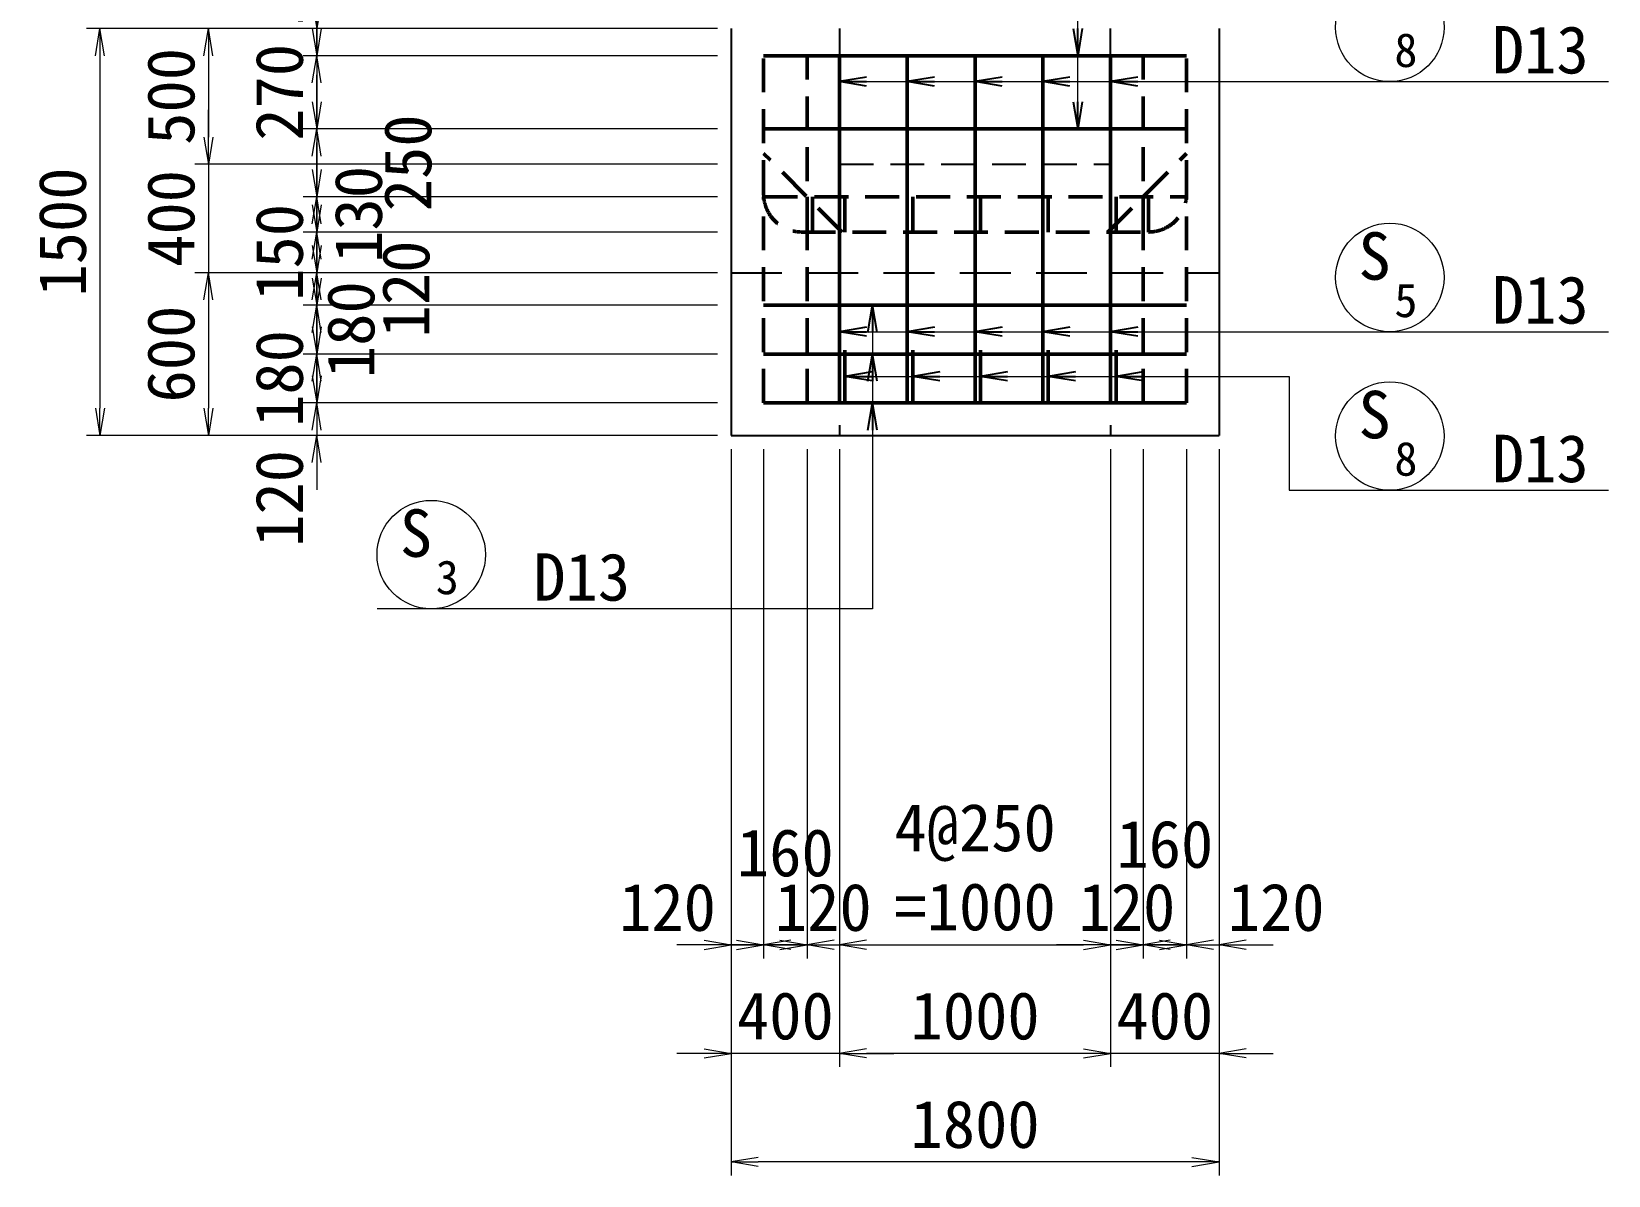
# Model space of a CAD drawing. Header units: millimetres. Extents: x 0 to 126150, y 0 to 29700.
# Drawn here: x 65736 to 71553, y 8999 to 13216 of the extents above; entities that cross this region are included whole.
import ezdxf
from ezdxf.enums import TextEntityAlignment as Align

# ---------------------------------------------------------------- set-up
doc = ezdxf.new("R2010")
doc.units = ezdxf.units.MM
doc.header["$LTSCALE"] = 500
doc.linetypes.add('DASHED2', pattern=[0.375, 0.25, -0.125])
doc.layers.get('Defpoints').update_dxf_attribs({"color": 8})
for name, color, linetype, lineweight in [('D-STR', 3, 'Continuous', 25), ('D-STR-DIM', 7, 'Continuous', 13), ('D-STR-HTXT', 4, 'Continuous', 13), ('D-STR-STR1', 1, 'Continuous', 50), ('D-STR-STR5', 40, 'Continuous', 50), ('D-STR-TXT', 7, 'Continuous', 13)]:
    doc.layers.add(name, color=color, linetype=linetype, lineweight=lineweight)
doc.styles.add('YOKO_GOTHIC', font='')
doc.styles.get('YOKO_GOTHIC').set_extended_font_data('MS Gothic')
doc.dimstyles.new('S50', dxfattribs={"dimscale": 50, "dimtxt": 3.5, "dimasz": 2, "dimexe": 1, "dimexo": 1, "dimgap": 1, "dimtad": 1, "dimdec": 0, "dimzin": 1, "dimdsep": 46, "dimtxsty": 'YOKO_GOTHIC', "dimblk": 'OPEN', "dimcen": 0, "dimclrd": 256, "dimclre": 256, "dimclrt": 256, "dimaunit": 1, "dimadec": 3, "dimazin": 0, "dimtfac": 1, "dimtdec": 0, "dimtix": 1, "dimtmove": 2, "dimatfit": 3, "dimldrblk": 'OPEN', "dimfxl": 1, "dimlwd": -1, "dimlwe": -1, "dimarcsym": 2})

# ---------------------------------------------------------------- blocks, each defined once
blk = doc.blocks.new('_Open')
at = {"color": 0, "linetype": 'ByBlock', "lineweight": -2}
for p, q in [((-1, 0.167), (0, 0)), ((-1, -0.167), (0, 0)), ((0, 0), (-1, 0))]:
    blk.add_line(p, q, dxfattribs=at)
blk = doc.blocks.new('*D409')
at = {"layer": 'D-STR-DIM', "ltscale": 1500, "transparency": 16777216}
for p, q in [((66787.9, 13327.1), (66787.9, 13427.1)), ((68266.3, 13227.1), (66737.9, 13227.1)), ((66787.9, 13227.1), (66787.9, 13127.1)), ((68266.3, 13127.1), (66737.9, 13127.1)), ((66787.9, 13027.1), (66787.9, 12927.1))]:
    blk.add_line(p, q, dxfattribs=at)
at = {"layer": 'Defpoints', "color": 0, "ltscale": 1500, "transparency": 16777216}
for p in [(68316.3, 13227.1), (66787.9, 13127.1), (68316.3, 13127.1)]:
    blk.add_point(p, dxfattribs=at)
at = {"layer": 'D-STR-DIM', "ltscale": 1500, "transparency": 16777216, "xscale": 100, "yscale": 100, "zscale": 100}
for p, rotation in [((66787.9, 13227.1), 270), ((66787.9, 13127.1), 90)]:
    blk.add_blockref('_Open', p, dxfattribs=dict(at, rotation=rotation))
at = {"layer": 'D-STR-DIM', "ltscale": 1500, "transparency": 16777216, "insert": (66650.4, 13415.7), "char_height": 175, "attachment_point": 5, "rotation": 90, "style": 'YOKO_GOTHIC'}
blk.add_mtext('100', dxfattribs=at)
blk = doc.blocks.new('*D410')
at = {"layer": 'D-STR-DIM', "ltscale": 1500, "transparency": 16777216}
for p, q in [((66787.9, 13227.1), (66787.9, 13327.1)), ((68266.3, 13127.1), (66737.9, 13127.1)), ((66787.9, 13127.1), (66787.9, 12857.1)), ((68266.3, 12857.1), (66737.9, 12857.1)), ((66787.9, 12757.1), (66787.9, 12657.1))]:
    blk.add_line(p, q, dxfattribs=at)
at = {"layer": 'Defpoints', "color": 0, "ltscale": 1500, "transparency": 16777216}
for p in [(68316.3, 13127.1), (66787.9, 12857.1), (68316.3, 12857.1)]:
    blk.add_point(p, dxfattribs=at)
at = {"layer": 'D-STR-DIM', "ltscale": 1500, "transparency": 16777216, "xscale": 100, "yscale": 100, "zscale": 100}
for p, rotation in [((66787.9, 13127.1), 270), ((66787.9, 12857.1), 90)]:
    blk.add_blockref('_Open', p, dxfattribs=dict(at, rotation=rotation))
at = {"layer": 'D-STR-DIM', "ltscale": 1500, "transparency": 16777216, "insert": (66650.4, 12992.1), "char_height": 175, "attachment_point": 5, "rotation": 90, "style": 'YOKO_GOTHIC'}
blk.add_mtext('270', dxfattribs=at)
blk = doc.blocks.new('*D411')
at = {"layer": 'D-STR-DIM', "ltscale": 1500, "transparency": 16777216}
for p, q in [((66787.9, 12957.1), (66787.9, 13057.1)), ((68266.3, 12857.1), (66737.9, 12857.1)), ((66787.9, 12857.1), (66787.9, 12607.1)), ((68266.3, 12607.1), (66737.9, 12607.1)), ((66787.9, 12507.1), (66787.9, 12407.1))]:
    blk.add_line(p, q, dxfattribs=at)
at = {"layer": 'Defpoints', "color": 0, "ltscale": 1500, "transparency": 16777216}
for p in [(68316.3, 12857.1), (66787.9, 12607.1), (68316.3, 12607.1)]:
    blk.add_point(p, dxfattribs=at)
at = {"layer": 'D-STR-DIM', "ltscale": 1500, "transparency": 16777216, "xscale": 100, "yscale": 100, "zscale": 100}
for p, rotation in [((66787.9, 12857.1), 270), ((66787.9, 12607.1), 90)]:
    blk.add_blockref('_Open', p, dxfattribs=dict(at, rotation=rotation))
at = {"layer": 'D-STR-DIM', "ltscale": 1500, "transparency": 16777216, "insert": (67124.4, 12732.1), "char_height": 175, "attachment_point": 5, "rotation": 90, "style": 'YOKO_GOTHIC'}
blk.add_mtext('250', dxfattribs=at)
blk = doc.blocks.new('*D412')
at = {"layer": 'D-STR-DIM', "ltscale": 1500, "transparency": 16777216}
for p, q in [((66787.9, 12707.1), (66787.9, 12807.1)), ((68266.3, 12607.1), (66737.9, 12607.1)), ((66787.9, 12607.1), (66787.9, 12477.1)), ((68266.3, 12477.1), (66737.9, 12477.1)), ((66787.9, 12377.1), (66787.9, 12277.1))]:
    blk.add_line(p, q, dxfattribs=at)
at = {"layer": 'Defpoints', "color": 0, "ltscale": 1500, "transparency": 16777216}
for p in [(68316.3, 12607.1), (66787.9, 12477.1), (68316.3, 12477.1)]:
    blk.add_point(p, dxfattribs=at)
at = {"layer": 'D-STR-DIM', "ltscale": 1500, "transparency": 16777216, "xscale": 100, "yscale": 100, "zscale": 100}
for p, rotation in [((66787.9, 12607.1), 270), ((66787.9, 12477.1), 90)]:
    blk.add_blockref('_Open', p, dxfattribs=dict(at, rotation=rotation))
at = {"layer": 'D-STR-DIM', "ltscale": 1500, "transparency": 16777216, "insert": (66942.1, 12542.1), "char_height": 175, "attachment_point": 5, "rotation": 90, "style": 'YOKO_GOTHIC'}
blk.add_mtext('130', dxfattribs=at)
blk = doc.blocks.new('*D413')
at = {"layer": 'D-STR-DIM', "ltscale": 1500, "transparency": 16777216}
for p, q in [((66787.9, 12577.1), (66787.9, 12677.1)), ((68266.3, 12477.1), (66737.9, 12477.1)), ((66787.9, 12477.1), (66787.9, 12327.1)), ((68266.3, 12327.1), (66737.9, 12327.1)), ((66787.9, 12227.1), (66787.9, 12127.1))]:
    blk.add_line(p, q, dxfattribs=at)
at = {"layer": 'Defpoints', "color": 0, "ltscale": 1500, "transparency": 16777216}
for p in [(68316.3, 12477.1), (66787.9, 12327.1), (68316.3, 12327.1)]:
    blk.add_point(p, dxfattribs=at)
at = {"layer": 'D-STR-DIM', "ltscale": 1500, "transparency": 16777216, "xscale": 100, "yscale": 100, "zscale": 100}
for p, rotation in [((66787.9, 12477.1), 270), ((66787.9, 12327.1), 90)]:
    blk.add_blockref('_Open', p, dxfattribs=dict(at, rotation=rotation))
at = {"layer": 'D-STR-DIM', "ltscale": 1500, "transparency": 16777216, "insert": (66650.4, 12402.1), "char_height": 175, "attachment_point": 5, "rotation": 90, "style": 'YOKO_GOTHIC'}
blk.add_mtext('150', dxfattribs=at)
blk = doc.blocks.new('*D414')
at = {"layer": 'D-STR-DIM', "ltscale": 1500, "transparency": 16777216}
for p, q in [((66787.9, 12427.1), (66787.9, 12527.1)), ((68266.3, 12327.1), (66737.9, 12327.1)), ((66787.9, 12327.1), (66787.9, 12207.1)), ((68266.3, 12207.1), (66737.9, 12207.1)), ((66787.9, 12107.1), (66787.9, 12007.1))]:
    blk.add_line(p, q, dxfattribs=at)
at = {"layer": 'Defpoints', "color": 0, "ltscale": 1500, "transparency": 16777216}
for p in [(68316.3, 12327.1), (66787.9, 12207.1), (68316.3, 12207.1)]:
    blk.add_point(p, dxfattribs=at)
at = {"layer": 'D-STR-DIM', "ltscale": 1500, "transparency": 16777216, "xscale": 100, "yscale": 100, "zscale": 100}
for p, rotation in [((66787.9, 12327.1), 270), ((66787.9, 12207.1), 90)]:
    blk.add_blockref('_Open', p, dxfattribs=dict(at, rotation=rotation))
at = {"layer": 'D-STR-DIM', "ltscale": 1500, "transparency": 16777216, "insert": (67117.2, 12267.1), "char_height": 175, "attachment_point": 5, "rotation": 90, "style": 'YOKO_GOTHIC'}
blk.add_mtext('120', dxfattribs=at)
blk = doc.blocks.new('*D415')
at = {"layer": 'D-STR-DIM', "ltscale": 1500, "transparency": 16777216}
for p, q in [((66787.9, 12307.1), (66787.9, 12407.1)), ((68266.3, 12207.1), (66737.9, 12207.1)), ((66787.9, 12207.1), (66787.9, 12027.1)), ((68266.3, 12027.1), (66737.9, 12027.1)), ((66787.9, 11927.1), (66787.9, 11827.1))]:
    blk.add_line(p, q, dxfattribs=at)
at = {"layer": 'Defpoints', "color": 0, "ltscale": 1500, "transparency": 16777216}
for p in [(68316.3, 12207.1), (66787.9, 12027.1), (68316.3, 12027.1)]:
    blk.add_point(p, dxfattribs=at)
at = {"layer": 'D-STR-DIM', "ltscale": 1500, "transparency": 16777216, "xscale": 100, "yscale": 100, "zscale": 100}
for p, rotation in [((66787.9, 12207.1), 270), ((66787.9, 12027.1), 90)]:
    blk.add_blockref('_Open', p, dxfattribs=dict(at, rotation=rotation))
at = {"layer": 'D-STR-DIM', "ltscale": 1500, "transparency": 16777216, "insert": (66914.3, 12117.1), "char_height": 175, "attachment_point": 5, "rotation": 90, "style": 'YOKO_GOTHIC'}
blk.add_mtext('180', dxfattribs=at)
blk = doc.blocks.new('*D416')
at = {"layer": 'D-STR-DIM', "ltscale": 1500, "transparency": 16777216}
for p, q in [((66787.9, 12127.1), (66787.9, 12227.1)), ((68266.3, 12027.1), (66737.9, 12027.1)), ((66787.9, 12027.1), (66787.9, 11847.1)), ((68266.3, 11847.1), (66737.9, 11847.1)), ((66787.9, 11747.1), (66787.9, 11647.1))]:
    blk.add_line(p, q, dxfattribs=at)
at = {"layer": 'Defpoints', "color": 0, "ltscale": 1500, "transparency": 16777216}
for p in [(68316.3, 12027.1), (66787.9, 11847.1), (68316.3, 11847.1)]:
    blk.add_point(p, dxfattribs=at)
at = {"layer": 'D-STR-DIM', "ltscale": 1500, "transparency": 16777216, "xscale": 100, "yscale": 100, "zscale": 100}
for p, rotation in [((66787.9, 12027.1), 270), ((66787.9, 11847.1), 90)]:
    blk.add_blockref('_Open', p, dxfattribs=dict(at, rotation=rotation))
at = {"layer": 'D-STR-DIM', "ltscale": 1500, "transparency": 16777216, "insert": (66650.4, 11937.1), "char_height": 175, "attachment_point": 5, "rotation": 90, "style": 'YOKO_GOTHIC'}
blk.add_mtext('180', dxfattribs=at)
blk = doc.blocks.new('*D417')
at = {"layer": 'D-STR-DIM', "ltscale": 1500, "transparency": 16777216}
for p, q in [((66787.9, 11947.1), (66787.9, 12047.1)), ((68266.3, 11847.1), (66737.9, 11847.1)), ((66787.9, 11847.1), (66787.9, 11727.1)), ((68266.3, 11727.1), (66737.9, 11727.1)), ((66787.9, 11627.1), (66787.9, 11527.1))]:
    blk.add_line(p, q, dxfattribs=at)
at = {"layer": 'Defpoints', "color": 0, "ltscale": 1500, "transparency": 16777216}
for p in [(68316.3, 11847.1), (66787.9, 11727.1), (68316.3, 11727.1)]:
    blk.add_point(p, dxfattribs=at)
at = {"layer": 'D-STR-DIM', "ltscale": 1500, "transparency": 16777216, "xscale": 100, "yscale": 100, "zscale": 100}
for p, rotation in [((66787.9, 11847.1), 270), ((66787.9, 11727.1), 90)]:
    blk.add_blockref('_Open', p, dxfattribs=dict(at, rotation=rotation))
at = {"layer": 'D-STR-DIM', "ltscale": 1500, "transparency": 16777216, "insert": (66650.4, 11494.9), "char_height": 175, "attachment_point": 5, "rotation": 90, "style": 'YOKO_GOTHIC'}
blk.add_mtext('120', dxfattribs=at)
blk = doc.blocks.new('*D418')
at = {"layer": 'D-STR-DIM', "ltscale": 1500, "transparency": 16777216}
for p, q in [((68316.3, 11677.1), (68316.3, 9799.2)), ((68436.3, 11677.1), (68436.3, 9799.2)), ((68216.3, 9849.2), (68116.3, 9849.2)), ((68316.3, 9849.2), (68436.3, 9849.2)), ((68536.3, 9849.2), (68636.3, 9849.2))]:
    blk.add_line(p, q, dxfattribs=at)
at = {"layer": 'Defpoints', "color": 0, "ltscale": 1500, "transparency": 16777216}
for p in [(68316.3, 11727.1), (68436.3, 11727.1), (68436.3, 9849.2)]:
    blk.add_point(p, dxfattribs=at)
at = {"layer": 'D-STR-DIM', "ltscale": 1500, "transparency": 16777216, "xscale": 100, "yscale": 100, "zscale": 100}
blk.add_blockref('_Open', (68316.3, 9849.2), dxfattribs=at)
at = {"layer": 'D-STR-DIM', "ltscale": 1500, "transparency": 16777216, "xscale": 100, "yscale": 100, "zscale": 100, "rotation": 180}
blk.add_blockref('_Open', (68436.3, 9849.2), dxfattribs=at)
at = {"layer": 'D-STR-DIM', "ltscale": 1500, "transparency": 16777216, "insert": (68081.6, 9986.7), "char_height": 175, "attachment_point": 5, "style": 'YOKO_GOTHIC'}
blk.add_mtext('120', dxfattribs=at)
blk = doc.blocks.new('*D419')
at = {"layer": 'D-STR-DIM', "ltscale": 1500, "transparency": 16777216}
for p, q in [((68436.3, 11677.1), (68436.3, 9799.2)), ((68596.3, 11677.1), (68596.3, 9799.2)), ((68336.3, 9849.2), (68236.3, 9849.2)), ((68436.3, 9849.2), (68596.3, 9849.2)), ((68696.3, 9849.2), (68796.3, 9849.2))]:
    blk.add_line(p, q, dxfattribs=at)
at = {"layer": 'Defpoints', "color": 0, "ltscale": 1500, "transparency": 16777216}
for p in [(68436.3, 11727.1), (68596.3, 11727.1), (68596.3, 9849.2)]:
    blk.add_point(p, dxfattribs=at)
at = {"layer": 'D-STR-DIM', "ltscale": 1500, "transparency": 16777216, "xscale": 100, "yscale": 100, "zscale": 100}
blk.add_blockref('_Open', (68436.3, 9849.2), dxfattribs=at)
at = {"layer": 'D-STR-DIM', "ltscale": 1500, "transparency": 16777216, "xscale": 100, "yscale": 100, "zscale": 100, "rotation": 180}
blk.add_blockref('_Open', (68596.3, 9849.2), dxfattribs=at)
at = {"layer": 'D-STR-DIM', "ltscale": 1500, "transparency": 16777216, "insert": (68516.3, 10187.8), "char_height": 175, "attachment_point": 5, "style": 'YOKO_GOTHIC'}
blk.add_mtext('160', dxfattribs=at)
blk = doc.blocks.new('*D420')
at = {"layer": 'D-STR-DIM', "ltscale": 1500, "transparency": 16777216}
for p, q in [((68596.3, 11677.1), (68596.3, 9799.2)), ((68716.3, 11677.1), (68716.3, 9799.2)), ((68496.3, 9849.2), (68396.3, 9849.2)), ((68596.3, 9849.2), (68716.3, 9849.2)), ((68816.3, 9849.2), (68916.3, 9849.2))]:
    blk.add_line(p, q, dxfattribs=at)
at = {"layer": 'Defpoints', "color": 0, "ltscale": 1500, "transparency": 16777216}
for p in [(68596.3, 11727.1), (68716.3, 11727.1), (68716.3, 9849.2)]:
    blk.add_point(p, dxfattribs=at)
at = {"layer": 'D-STR-DIM', "ltscale": 1500, "transparency": 16777216, "xscale": 100, "yscale": 100, "zscale": 100}
blk.add_blockref('_Open', (68596.3, 9849.2), dxfattribs=at)
at = {"layer": 'D-STR-DIM', "ltscale": 1500, "transparency": 16777216, "xscale": 100, "yscale": 100, "zscale": 100, "rotation": 180}
blk.add_blockref('_Open', (68716.3, 9849.2), dxfattribs=at)
at = {"layer": 'D-STR-DIM', "ltscale": 1500, "transparency": 16777216, "insert": (68656.3, 9986.7), "char_height": 175, "attachment_point": 5, "style": 'YOKO_GOTHIC'}
blk.add_mtext('120', dxfattribs=at)
blk = doc.blocks.new('*D421')
at = {"layer": 'D-STR-DIM', "ltscale": 1500, "transparency": 16777216}
for p, q in [((68716.3, 11677.1), (68716.3, 9799.2)), ((69716.3, 11677.1), (69716.3, 9799.2)), ((68816.3, 9849.2), (69616.3, 9849.2))]:
    blk.add_line(p, q, dxfattribs=at)
at = {"layer": 'Defpoints', "color": 0, "ltscale": 1500, "transparency": 16777216}
for p in [(68716.3, 11727.1), (69716.3, 11727.1), (69716.3, 9849.2)]:
    blk.add_point(p, dxfattribs=at)
at = {"layer": 'D-STR-DIM', "ltscale": 1500, "transparency": 16777216, "xscale": 100, "yscale": 100, "zscale": 100, "rotation": 180}
blk.add_blockref('_Open', (68716.3, 9849.2), dxfattribs=at)
at = {"layer": 'D-STR-DIM', "ltscale": 1500, "transparency": 16777216, "xscale": 100, "yscale": 100, "zscale": 100}
blk.add_blockref('_Open', (69716.3, 9849.2), dxfattribs=at)
at = {"layer": 'D-STR-DIM', "ltscale": 1500, "transparency": 16777216, "insert": (69216.3, 10134.7), "char_height": 175, "attachment_point": 5, "style": 'YOKO_GOTHIC'}
blk.add_mtext('4@250\\P=1000', dxfattribs=at)
blk = doc.blocks.new('*D422')
at = {"layer": 'D-STR-DIM', "ltscale": 1500, "transparency": 16777216}
for p, q in [((69716.3, 11677.1), (69716.3, 9799.2)), ((69836.3, 11677.1), (69836.3, 9799.2)), ((69616.3, 9849.2), (69516.3, 9849.2)), ((69716.3, 9849.2), (69836.3, 9849.2)), ((69936.3, 9849.2), (70036.3, 9849.2))]:
    blk.add_line(p, q, dxfattribs=at)
at = {"layer": 'Defpoints', "color": 0, "ltscale": 1500, "transparency": 16777216}
for p in [(69716.3, 11727.1), (69836.3, 11727.1), (69836.3, 9849.2)]:
    blk.add_point(p, dxfattribs=at)
at = {"layer": 'D-STR-DIM', "ltscale": 1500, "transparency": 16777216, "xscale": 100, "yscale": 100, "zscale": 100}
blk.add_blockref('_Open', (69716.3, 9849.2), dxfattribs=at)
at = {"layer": 'D-STR-DIM', "ltscale": 1500, "transparency": 16777216, "xscale": 100, "yscale": 100, "zscale": 100, "rotation": 180}
blk.add_blockref('_Open', (69836.3, 9849.2), dxfattribs=at)
at = {"layer": 'D-STR-DIM', "ltscale": 1500, "transparency": 16777216, "insert": (69776.3, 9986.7), "char_height": 175, "attachment_point": 5, "style": 'YOKO_GOTHIC'}
blk.add_mtext('120', dxfattribs=at)
blk = doc.blocks.new('*D423')
at = {"layer": 'D-STR-DIM', "ltscale": 1500, "transparency": 16777216}
for p, q in [((69836.3, 11677.1), (69836.3, 9799.2)), ((69996.3, 11677.1), (69996.3, 9799.2)), ((69736.3, 9849.2), (69636.3, 9849.2)), ((69836.3, 9849.2), (69996.3, 9849.2)), ((70096.3, 9849.2), (70196.3, 9849.2))]:
    blk.add_line(p, q, dxfattribs=at)
at = {"layer": 'Defpoints', "color": 0, "ltscale": 1500, "transparency": 16777216}
for p in [(69836.3, 11727.1), (69996.3, 11727.1), (69996.3, 9849.2)]:
    blk.add_point(p, dxfattribs=at)
at = {"layer": 'D-STR-DIM', "ltscale": 1500, "transparency": 16777216, "xscale": 100, "yscale": 100, "zscale": 100}
blk.add_blockref('_Open', (69836.3, 9849.2), dxfattribs=at)
at = {"layer": 'D-STR-DIM', "ltscale": 1500, "transparency": 16777216, "xscale": 100, "yscale": 100, "zscale": 100, "rotation": 180}
blk.add_blockref('_Open', (69996.3, 9849.2), dxfattribs=at)
at = {"layer": 'D-STR-DIM', "ltscale": 1500, "transparency": 16777216, "insert": (69916.3, 10219.4), "char_height": 175, "attachment_point": 5, "style": 'YOKO_GOTHIC'}
blk.add_mtext('160', dxfattribs=at)
blk = doc.blocks.new('*D424')
at = {"layer": 'D-STR-DIM', "ltscale": 1500, "transparency": 16777216}
for p, q in [((69996.3, 11677.1), (69996.3, 9799.2)), ((70116.3, 11677.1), (70116.3, 9799.2)), ((69896.3, 9849.2), (69796.3, 9849.2)), ((69996.3, 9849.2), (70116.3, 9849.2)), ((70216.3, 9849.2), (70316.3, 9849.2))]:
    blk.add_line(p, q, dxfattribs=at)
at = {"layer": 'Defpoints', "color": 0, "ltscale": 1500, "transparency": 16777216}
for p in [(69996.3, 11727.1), (70116.3, 11727.1), (70116.3, 9849.2)]:
    blk.add_point(p, dxfattribs=at)
at = {"layer": 'D-STR-DIM', "ltscale": 1500, "transparency": 16777216, "xscale": 100, "yscale": 100, "zscale": 100}
blk.add_blockref('_Open', (69996.3, 9849.2), dxfattribs=at)
at = {"layer": 'D-STR-DIM', "ltscale": 1500, "transparency": 16777216, "xscale": 100, "yscale": 100, "zscale": 100, "rotation": 180}
blk.add_blockref('_Open', (70116.3, 9849.2), dxfattribs=at)
at = {"layer": 'D-STR-DIM', "ltscale": 1500, "transparency": 16777216, "insert": (70326.7, 9986.7), "char_height": 175, "attachment_point": 5, "style": 'YOKO_GOTHIC'}
blk.add_mtext('120', dxfattribs=at)
blk = doc.blocks.new('*D425')
at = {"layer": 'D-STR-DIM', "ltscale": 1500, "transparency": 16777216}
for p, q in [((69716.3, 11677.1), (69716.3, 9399.2)), ((70116.3, 11677.1), (70116.3, 9399.2)), ((69616.3, 9449.2), (69516.3, 9449.2)), ((70116.3, 9449.2), (69716.3, 9449.2)), ((70216.3, 9449.2), (70316.3, 9449.2))]:
    blk.add_line(p, q, dxfattribs=at)
at = {"layer": 'Defpoints', "color": 0, "ltscale": 1500, "transparency": 16777216}
for p in [(69716.3, 11727.1), (70116.3, 11727.1), (69716.3, 9449.2)]:
    blk.add_point(p, dxfattribs=at)
at = {"layer": 'D-STR-DIM', "ltscale": 1500, "transparency": 16777216, "xscale": 100, "yscale": 100, "zscale": 100}
blk.add_blockref('_Open', (69716.3, 9449.2), dxfattribs=at)
at = {"layer": 'D-STR-DIM', "ltscale": 1500, "transparency": 16777216, "xscale": 100, "yscale": 100, "zscale": 100, "rotation": 180}
blk.add_blockref('_Open', (70116.3, 9449.2), dxfattribs=at)
at = {"layer": 'D-STR-DIM', "ltscale": 1500, "transparency": 16777216, "insert": (69916.3, 9586.7), "char_height": 175, "attachment_point": 5, "style": 'YOKO_GOTHIC'}
blk.add_mtext('400', dxfattribs=at)
blk = doc.blocks.new('*D426')
at = {"layer": 'D-STR-DIM', "ltscale": 1500, "transparency": 16777216}
for p, q in [((68316.3, 11677.1), (68316.3, 8999.2)), ((70116.3, 11677.1), (70116.3, 8999.2)), ((70016.3, 9049.2), (68416.3, 9049.2))]:
    blk.add_line(p, q, dxfattribs=at)
at = {"layer": 'Defpoints', "color": 0, "ltscale": 1500, "transparency": 16777216}
for p in [(68316.3, 11727.1), (70116.3, 11727.1), (68316.3, 9049.2)]:
    blk.add_point(p, dxfattribs=at)
at = {"layer": 'D-STR-DIM', "ltscale": 1500, "transparency": 16777216, "xscale": 100, "yscale": 100, "zscale": 100, "rotation": 180}
blk.add_blockref('_Open', (68316.3, 9049.2), dxfattribs=at)
at = {"layer": 'D-STR-DIM', "ltscale": 1500, "transparency": 16777216, "xscale": 100, "yscale": 100, "zscale": 100}
blk.add_blockref('_Open', (70116.3, 9049.2), dxfattribs=at)
at = {"layer": 'D-STR-DIM', "ltscale": 1500, "transparency": 16777216, "insert": (69216.3, 9186.7), "char_height": 175, "attachment_point": 5, "style": 'YOKO_GOTHIC'}
blk.add_mtext('1800', dxfattribs=at)
blk = doc.blocks.new('*D427')
at = {"layer": 'D-STR-DIM', "ltscale": 1500, "transparency": 16777216}
for p, q in [((68716.3, 11677.1), (68716.3, 9399.2)), ((69716.3, 11677.1), (69716.3, 9399.2)), ((69616.3, 9449.2), (68816.3, 9449.2))]:
    blk.add_line(p, q, dxfattribs=at)
at = {"layer": 'Defpoints', "color": 0, "ltscale": 1500, "transparency": 16777216}
for p in [(68716.3, 11727.1), (69716.3, 11727.1), (68716.3, 9449.2)]:
    blk.add_point(p, dxfattribs=at)
at = {"layer": 'D-STR-DIM', "ltscale": 1500, "transparency": 16777216, "xscale": 100, "yscale": 100, "zscale": 100, "rotation": 180}
blk.add_blockref('_Open', (68716.3, 9449.2), dxfattribs=at)
at = {"layer": 'D-STR-DIM', "ltscale": 1500, "transparency": 16777216, "xscale": 100, "yscale": 100, "zscale": 100}
blk.add_blockref('_Open', (69716.3, 9449.2), dxfattribs=at)
at = {"layer": 'D-STR-DIM', "ltscale": 1500, "transparency": 16777216, "insert": (69216.3, 9586.7), "char_height": 175, "attachment_point": 5, "style": 'YOKO_GOTHIC'}
blk.add_mtext('1000', dxfattribs=at)
blk = doc.blocks.new('*D428')
at = {"layer": 'D-STR-DIM', "ltscale": 1500, "transparency": 16777216}
for p, q in [((68316.3, 11677.1), (68316.3, 9399.2)), ((68716.3, 11677.1), (68716.3, 9399.2)), ((68216.3, 9449.2), (68116.3, 9449.2)), ((68716.3, 9449.2), (68316.3, 9449.2)), ((68816.3, 9449.2), (68916.3, 9449.2))]:
    blk.add_line(p, q, dxfattribs=at)
at = {"layer": 'Defpoints', "color": 0, "ltscale": 1500, "transparency": 16777216}
for p in [(68316.3, 11727.1), (68716.3, 11727.1), (68316.3, 9449.2)]:
    blk.add_point(p, dxfattribs=at)
at = {"layer": 'D-STR-DIM', "ltscale": 1500, "transparency": 16777216, "xscale": 100, "yscale": 100, "zscale": 100}
blk.add_blockref('_Open', (68316.3, 9449.2), dxfattribs=at)
at = {"layer": 'D-STR-DIM', "ltscale": 1500, "transparency": 16777216, "xscale": 100, "yscale": 100, "zscale": 100, "rotation": 180}
blk.add_blockref('_Open', (68716.3, 9449.2), dxfattribs=at)
at = {"layer": 'D-STR-DIM', "ltscale": 1500, "transparency": 16777216, "insert": (68516.3, 9586.7), "char_height": 175, "attachment_point": 5, "style": 'YOKO_GOTHIC'}
blk.add_mtext('400', dxfattribs=at)
blk = doc.blocks.new('*D429')
at = {"layer": 'D-STR-DIM', "ltscale": 1500, "transparency": 16777216}
for p, q in [((68266.3, 13227.1), (66337.9, 13227.1)), ((66387.9, 13127.1), (66387.9, 12827.1)), ((68266.3, 12727.1), (66337.9, 12727.1))]:
    blk.add_line(p, q, dxfattribs=at)
at = {"layer": 'Defpoints', "color": 0, "ltscale": 1500, "transparency": 16777216}
for p in [(68316.3, 13227.1), (66387.9, 12727.1), (68316.3, 12727.1)]:
    blk.add_point(p, dxfattribs=at)
at = {"layer": 'D-STR-DIM', "ltscale": 1500, "transparency": 16777216, "xscale": 100, "yscale": 100, "zscale": 100}
for p, rotation in [((66387.9, 13227.1), 90), ((66387.9, 12727.1), 270)]:
    blk.add_blockref('_Open', p, dxfattribs=dict(at, rotation=rotation))
at = {"layer": 'D-STR-DIM', "ltscale": 1500, "transparency": 16777216, "insert": (66250.4, 12977.1), "char_height": 175, "attachment_point": 5, "rotation": 90, "style": 'YOKO_GOTHIC'}
blk.add_mtext('500', dxfattribs=at)
blk = doc.blocks.new('*D430')
at = {"layer": 'D-STR-DIM', "ltscale": 1500, "transparency": 16777216}
for p, q in [((68266.3, 13227.1), (65937.9, 13227.1)), ((65987.9, 13127.1), (65987.9, 11827.1)), ((68266.3, 11727.1), (65937.9, 11727.1))]:
    blk.add_line(p, q, dxfattribs=at)
at = {"layer": 'Defpoints', "color": 0, "ltscale": 1500, "transparency": 16777216}
for p in [(68316.3, 13227.1), (65987.9, 11727.1), (68316.3, 11727.1)]:
    blk.add_point(p, dxfattribs=at)
at = {"layer": 'D-STR-DIM', "ltscale": 1500, "transparency": 16777216, "xscale": 100, "yscale": 100, "zscale": 100}
for p, rotation in [((65987.9, 13227.1), 90), ((65987.9, 11727.1), 270)]:
    blk.add_blockref('_Open', p, dxfattribs=dict(at, rotation=rotation))
at = {"layer": 'D-STR-DIM', "ltscale": 1500, "transparency": 16777216, "insert": (65850.4, 12477.1), "char_height": 175, "attachment_point": 5, "rotation": 90, "style": 'YOKO_GOTHIC'}
blk.add_mtext('1500', dxfattribs=at)
blk = doc.blocks.new('*D431')
at = {"layer": 'D-STR-DIM', "ltscale": 1500, "transparency": 16777216}
for p, q in [((66387.9, 12827.1), (66387.9, 12927.1)), ((68266.3, 12727.1), (66337.9, 12727.1)), ((66387.9, 12727.1), (66387.9, 12327.1)), ((68266.3, 12327.1), (66337.9, 12327.1)), ((66387.9, 12227.1), (66387.9, 12127.1))]:
    blk.add_line(p, q, dxfattribs=at)
at = {"layer": 'Defpoints', "color": 0, "ltscale": 1500, "transparency": 16777216}
for p in [(68316.3, 12727.1), (66387.9, 12327.1), (68316.3, 12327.1)]:
    blk.add_point(p, dxfattribs=at)
at = {"layer": 'D-STR-DIM', "ltscale": 1500, "transparency": 16777216, "xscale": 100, "yscale": 100, "zscale": 100}
for p, rotation in [((66387.9, 12727.1), 270), ((66387.9, 12327.1), 90)]:
    blk.add_blockref('_Open', p, dxfattribs=dict(at, rotation=rotation))
at = {"layer": 'D-STR-DIM', "ltscale": 1500, "transparency": 16777216, "insert": (66250.4, 12527.1), "char_height": 175, "attachment_point": 5, "rotation": 90, "style": 'YOKO_GOTHIC'}
blk.add_mtext('400', dxfattribs=at)
blk = doc.blocks.new('*D432')
at = {"layer": 'D-STR-DIM', "ltscale": 1500, "transparency": 16777216}
for p, q in [((68266.3, 12327.1), (66337.9, 12327.1)), ((66387.9, 12227.1), (66387.9, 11827.1)), ((68266.3, 11727.1), (66337.9, 11727.1))]:
    blk.add_line(p, q, dxfattribs=at)
at = {"layer": 'Defpoints', "color": 0, "ltscale": 1500, "transparency": 16777216}
for p in [(68316.3, 12327.1), (66387.9, 11727.1), (68316.3, 11727.1)]:
    blk.add_point(p, dxfattribs=at)
at = {"layer": 'D-STR-DIM', "ltscale": 1500, "transparency": 16777216, "xscale": 100, "yscale": 100, "zscale": 100}
for p, rotation in [((66387.9, 12327.1), 90), ((66387.9, 11727.1), 270)]:
    blk.add_blockref('_Open', p, dxfattribs=dict(at, rotation=rotation))
at = {"layer": 'D-STR-DIM', "ltscale": 1500, "transparency": 16777216, "insert": (66250.4, 12027.1), "char_height": 175, "attachment_point": 5, "rotation": 90, "style": 'YOKO_GOTHIC'}
blk.add_mtext('600', dxfattribs=at)

msp = doc.modelspace()

# ---------------------------------------------------------------- linework, layer by layer
at = {"layer": 'D-STR', "ltscale": 1500}
for p, q in [((68316.3, 13227.1), (68316.3, 11727.1)), ((70116.3, 13227.1), (70116.3, 11727.1)), ((68316.3, 11727.1), (70116.3, 11727.1))]:
    msp.add_line(p, q, dxfattribs=at)
at = {"layer": 'D-STR', "linetype": 'DASHED2', "ltscale": 1.5}
for p, q in [((68316.3, 12327.1), (70116.3, 12327.1)), ((68716.3, 12327.1), (68716.3, 11727.1)), ((69716.3, 12327.1), (69716.3, 11727.1))]:
    msp.add_line(p, q, dxfattribs=at)
at = {"layer": 'D-STR', "linetype": 'DASHED2'}
msp.add_lwpolyline([(68716.3, 13227.1), (68716.3, 12727.1), (69716.3, 12727.1), (69716.3, 13227.1)], dxfattribs=at)
at = {"layer": 'D-STR-HTXT'}
msp.add_line((70375.1, 11524.8), (71552.8, 11524.8), dxfattribs=at)
for centre in [(70746.2, 13231.5), (70746.2, 12309.5), (70746.2, 11724.8), (67210, 11287.9)]:
    msp.add_circle(centre, 200, dxfattribs=at)
at = {"layer": 'D-STR-STR1', "linetype": 'DASHED2'}
for p, q in [((68436.3, 12617.1), (68436.3, 13127.1)), ((68596.3, 12477.1), (68596.3, 13127.1)), ((69836.3, 12477.1), (69836.3, 13127.1)), ((69996.3, 12617.1), (69996.3, 13127.1)), ((68726.3, 12477.1), (68436.3, 12767.1)), ((69706.3, 12477.1), (69996.3, 12767.1)), ((68436.3, 12607.1), (69996.3, 12607.1)), ((68436.3, 12607.1), (69996.3, 12607.1)), ((68436.3, 11847.1), (68436.3, 12607.1)), ((68596.3, 11847.1), (68596.3, 12607.1)), ((69836.3, 11847.1), (69836.3, 12607.1)), ((69996.3, 11847.1), (69996.3, 12607.1)), ((68576.3, 12477.1), (69856.3, 12477.1))]:
    msp.add_line(p, q, dxfattribs=at)
at = {"layer": 'D-STR-STR1'}
for p, q in [((68436.3, 13127.1), (69996.3, 13127.1)), ((68716.3, 12477.1), (68716.3, 13127.1)), ((68966.3, 12477.1), (68966.3, 13127.1)), ((69216.3, 12477.1), (69216.3, 13127.1)), ((69466.3, 12477.1), (69466.3, 13127.1)), ((69716.3, 12477.1), (69716.3, 13127.1)), ((68436.3, 12857.1), (69996.3, 12857.1)), ((68616.3, 12607.1), (68616.3, 12477.1)), ((68716.3, 11847.1), (68716.3, 12607.1)), ((68736.3, 12607.1), (68736.3, 12477.1)), ((68966.3, 11847.1), (68966.3, 12607.1)), ((68986.3, 12607.1), (68986.3, 12477.1)), ((69216.3, 11847.1), (69216.3, 12607.1)), ((69236.3, 12607.1), (69236.3, 12477.1)), ((69466.3, 11847.1), (69466.3, 12607.1)), ((69486.3, 12607.1), (69486.3, 12477.1)), ((69716.3, 11847.1), (69716.3, 12607.1)), ((69736.3, 12607.1), (69736.3, 12477.1)), ((69856.3, 12607.1), (69856.3, 12477.1)), ((68436.3, 12207.1), (69996.3, 12207.1)), ((68436.3, 12027.1), (69996.3, 12027.1)), ((68436.3, 11847.1), (69996.3, 11847.1))]:
    msp.add_line(p, q, dxfattribs=at)
at = {"layer": 'D-STR-STR1', "linetype": 'DASHED2'}
for centre, start, end in [((68576.3, 12617.1), 180, 270), ((69856.3, 12617.1), 270, 0)]:
    msp.add_arc(centre, 140, start, end, dxfattribs=at)
at = {"layer": 'D-STR-STR5'}
for p, q in [((68736.3, 12042.1), (68736.3, 11847.1)), ((68986.3, 12042.1), (68986.3, 11847.1)), ((69236.3, 12042.1), (69236.3, 11847.1)), ((69486.3, 12042.1), (69486.3, 11847.1)), ((69736.3, 12042.1), (69736.3, 11847.1))]:
    msp.add_line(p, q, dxfattribs=at)

# ---------------------------------------------------------------- texts
at = {"layer": 'D-STR-TXT', "style": 'YOKO_GOTHIC'}
for s, height, p in [('8', 125, (70805.6, 13085.4)), ('S', 175, (70689.9, 12301.1)), ('5', 125, (70805.6, 12163.3)), ('S', 175, (70689.9, 11716.5)), ('8', 125, (70805.6, 11578.7)), ('S', 175, (67153.7, 11279.6)), ('3', 125, (67269.3, 11141.8))]:
    msp.add_text(s, height=height, dxfattribs=at).set_placement(p, align=Align.CENTER)
for p in [(71122.7, 13061.5), (71122.7, 12139.5), (71122.7, 11554.8), (67586.5, 11117.9)]:
    msp.add_text('D13', height=175, dxfattribs=at).set_placement(p)

# ---------------------------------------------------------------- dimensions: what is measured, and where the dimension line sits
at = {"layer": 'D-STR-DIM', "ltscale": 1500}
for base, p1, p2, picture, middle in [((66787.9, 13127.1), (68316.3, 13227.1), (68316.3, 13127.1), '*D409', (66650.4, 13415.7)), ((66787.9, 12607.1), (68316.3, 12857.1), (68316.3, 12607.1), '*D411', (67124.4, 12732.1)), ((66787.9, 12477.1), (68316.3, 12607.1), (68316.3, 12477.1), '*D412', (66942.1, 12542.1)), ((66787.9, 12207.1), (68316.3, 12327.1), (68316.3, 12207.1), '*D414', (67117.2, 12267.1)), ((66787.9, 12027.1), (68316.3, 12207.1), (68316.3, 12027.1), '*D415', (66914.3, 12117.1)), ((66787.9, 11727.1), (68316.3, 11847.1), (68316.3, 11727.1), '*D417', (66650.4, 11494.9))]:
    dim = msp.add_linear_dim(base=base, p1=p1, p2=p2, angle=90, dimstyle='S50', dxfattribs=at)
    dim.commit()
    dim.dimension.update_dxf_attribs({"geometry": picture, "text_midpoint": middle, "dimtype": 160})
for base, p1, p2, picture, middle in [((66787.9, 12857.1), (68316.3, 13127.1), (68316.3, 12857.1), '*D410', (66650.4, 12992.1)), ((65987.9, 11727.1), (68316.3, 13227.1), (68316.3, 11727.1), '*D430', (65850.4, 12477.1)), ((66387.9, 12727.1), (68316.3, 13227.1), (68316.3, 12727.1), '*D429', (66250.4, 12977.1)), ((66387.9, 12327.1), (68316.3, 12727.1), (68316.3, 12327.1), '*D431', (66250.4, 12527.1)), ((66787.9, 12327.1), (68316.3, 12477.1), (68316.3, 12327.1), '*D413', (66650.4, 12402.1)), ((66387.9, 11727.1), (68316.3, 12327.1), (68316.3, 11727.1), '*D432', (66250.4, 12027.1)), ((66787.9, 11847.1), (68316.3, 12027.1), (68316.3, 11847.1), '*D416', (66650.4, 11937.1))]:
    dim = msp.add_linear_dim(base=base, p1=p1, p2=p2, angle=90, dimstyle='S50', dxfattribs=at)
    dim.commit()
    dim.dimension.update_dxf_attribs({"geometry": picture, "text_midpoint": middle})
for base, p1, p2, picture, middle in [((68436.3, 9849.2), (68316.3, 11727.1), (68436.3, 11727.1), '*D418', (68081.6, 9986.7)), ((68596.3, 9849.2), (68436.3, 11727.1), (68596.3, 11727.1), '*D419', (68516.3, 10187.8)), ((69996.3, 9849.2), (69836.3, 11727.1), (69996.3, 11727.1), '*D423', (69916.3, 10219.4)), ((70116.3, 9849.2), (69996.3, 11727.1), (70116.3, 11727.1), '*D424', (70326.7, 9986.7))]:
    dim = msp.add_linear_dim(base=base, p1=p1, p2=p2, dimstyle='S50', dxfattribs=at)
    dim.commit()
    dim.dimension.update_dxf_attribs({"geometry": picture, "text_midpoint": middle, "dimtype": 160})
for base, p1, p2, picture, middle in [((68316.3, 9449.2), (68716.3, 11727.1), (68316.3, 11727.1), '*D428', (68516.3, 9586.7)), ((68316.3, 9049.2), (70116.3, 11727.1), (68316.3, 11727.1), '*D426', (69216.3, 9186.7)), ((68716.3, 9849.2), (68596.3, 11727.1), (68716.3, 11727.1), '*D420', (68656.3, 9986.7)), ((68716.3, 9449.2), (69716.3, 11727.1), (68716.3, 11727.1), '*D427', (69216.3, 9586.7)), ((69836.3, 9849.2), (69716.3, 11727.1), (69836.3, 11727.1), '*D422', (69776.3, 9986.7)), ((69716.3, 9449.2), (70116.3, 11727.1), (69716.3, 11727.1), '*D425', (69916.3, 9586.7))]:
    dim = msp.add_linear_dim(base=base, p1=p1, p2=p2, dimstyle='S50', dxfattribs=at)
    dim.commit()
    dim.dimension.update_dxf_attribs({"geometry": picture, "text_midpoint": middle})
dim = msp.add_linear_dim(base=(69716.3, 9849.2), p1=(68716.3, 11727.1), p2=(69716.3, 11727.1), text='4@250\\P=<>', dimstyle='S50', dxfattribs=at)
dim.commit()
dim.dimension.update_dxf_attribs({"geometry": '*D421', "text_midpoint": (69216.3, 10134.7)})

# ---------------------------------------------------------------- leaders
at = {"layer": 'D-STR-HTXT'}
for points in [[(69594.8, 12857.1), (69594.8, 13637.7), (71552.8, 13637.7)], [(69594.8, 13127.1), (69594.8, 13620.7)], [(68716.3, 13031.5), (71552.8, 13031.5)], [(68966.3, 13031.5), (69325.7, 13031.5)], [(69216.3, 13031.5), (69575.7, 13031.5)], [(69466.3, 13031.5), (69804, 13031.5)], [(69716.3, 13031.5), (70054, 13031.5)], [(68837.9, 12207.1), (68837.9, 11087.9), (67010, 11087.9)], [(68716.3, 12109.5), (71552.8, 12109.5)], [(68966.3, 12109.5), (69325.7, 12109.5)], [(69216.3, 12109.5), (69575.7, 12109.5)], [(69466.3, 12109.5), (69825.7, 12109.5)], [(69716.3, 12109.5), (70075.7, 12109.5)], [(68837.9, 12027.1), (68837.9, 11639.1)], [(68837.9, 11847.1), (68837.9, 11459.1)]]:
    msp.add_leader(points, dimstyle='S50', dxfattribs=at)
for points in [[(68736.3, 11944.6), (70375.1, 11944.6), (70375.1, 11524.8)], [(68986.3, 11944.6), (69377, 11944.6)], [(69236.3, 11944.6), (69627, 11944.6)], [(69486.3, 11944.6), (69877, 11944.6)], [(69736.3, 11944.6), (70127, 11944.6)]]:
    msp.add_leader(points, dimstyle='S50', override={"dimgap": 1, "dimtad": 0}, dxfattribs=at)

doc.saveas('drawing.dxf')
